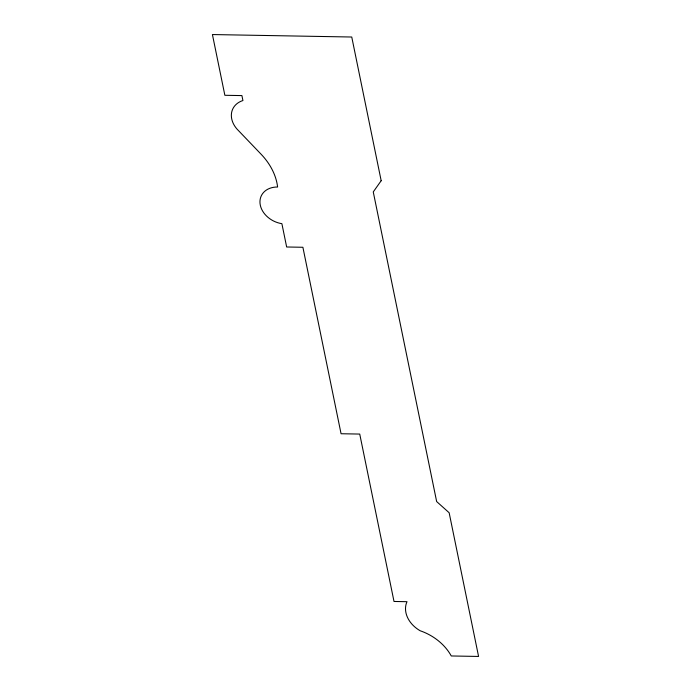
<?xml version="1.0" encoding="UTF-8"?>
<svg xmlns="http://www.w3.org/2000/svg" width="691" height="691" viewBox="0 0 691 691"><rect width="100%" height="100%" fill="white"/><g stroke="black" fill="none" stroke-linecap="round" stroke-linejoin="round"><path stroke-width="1.04" d="M381.173 180.722L373.261 191.917L436.652 501.554L449.15 512.748L478.578 656.45L451.266 655.966A46.971 36.502 25.7 0 0 420.232 630.788A26.88 20.894 25.7 0 1 406.999 601.697L394.008 601.464L359.735 434.069L341.069 433.741L302.891 247.274L286.653 246.989L281.885 223.677A22.44 17.439 25.7 0 1 260.058 203.707A22.44 17.439 25.7 0 1 277.609 187.011A63.114 49.052 25.7 0 0 261.215 154.343L238.585 130.72A24.004 18.657 25.7 0 1 242.921 100.541L241.91 95.591L224.86 95.289L212.422 34.55L351.754 37.02L381.173 180.722"/></g></svg>
